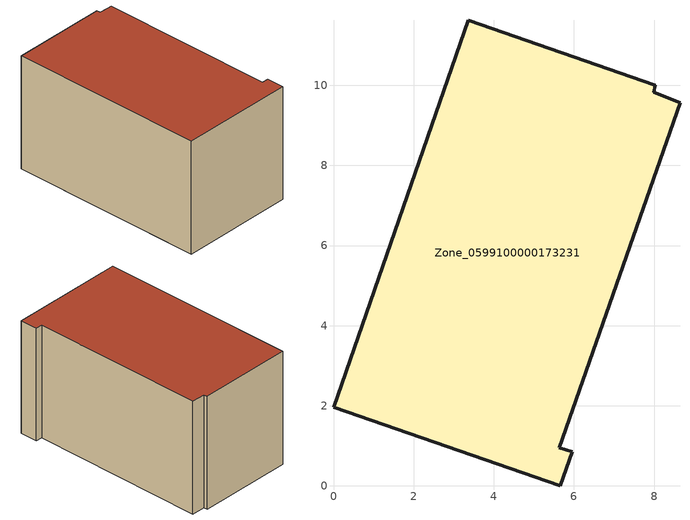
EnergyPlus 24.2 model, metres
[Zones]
Zone_0599100000173231
 floor ground (C_G): 8.65,9.56 5.64,0.96 5.96,0.85 5.66,0 0,1.97 3.36,11.63 8.04,10 7.99,9.82 z0
 wall outside (C_F): 8.04,10 3.36,11.63 0,1.97 5.66,0 5.96,0.85 5.64,0.96 8.65,9.56 7.99,9.82 8.04,10 z0:5.99
 roof outside (C_R): 7.99,9.82 8.04,10 3.36,11.63 0,1.97 5.66,0 5.96,0.85 5.64,0.96 8.65,9.56 z5.99
[BUILDING]
Pand.0599100000173231: North Axis=0; Terrain=City; Loads Convergence Tolerance Value=0.04; Temperature Convergence Tolerance Value=0.4; Solar Distribution=FullExterior; Maximum Number of Warmup Days=25; Minimum Number of Warmup Days=1
[Site:Location]
Rotterdam.The.Hague.AP_ZH_NLD Design_Conditions: Latitude=51.96; Longitude=4.45; Time Zone=1; Elevation=-4.5
[SITE:GROUNDTEMPERATURE:BUILDINGSURFACE]
18, 18, 18, 18, 18, 18, 18, 18, 18, 18, 18, 18
[MATERIAL] Thermal Absorptance=0.9; Solar Absorptance=0.7; Visible Absorptance=0.7
Name | Roughness | Thickness | Conductivity | Density | Specific Heat
G.TC.1992-2005 | MediumSmooth | 0.15 | 0.06 | 540 | 1210
F.TC.1992-2005 | Rough | 0.3 | 0.12 | 1920 | 840
R.TC.1992-2005 | MediumRough | 0.2 | 0.08 | 1500 | 1000
[CONSTRUCTION]
C_G: G.TC.1992-2005
C_F: F.TC.1992-2005
C_R: R.TC.1992-2005
[ZONE]
Zone_0599100000173231: Type=1; Multiplier=1; Ceiling Height=Autocalculate; Volume=Autocalculate; Floor Area=autocalculate; Part of Total Floor Area=Yes
[ZONEINFILTRATION:DESIGNFLOWRATE]
Infil_Zone_0599100000173231: Zone or ZoneList or Space or SpaceList=Zone_0599100000173231; Schedule=AlwaysOn; Design Flow Rate Calculation Method=Flow/Area; Flow Rate per Floor Area=0.0015; Constant Term Coefficient=1; Temperature Term Coefficient=0; Velocity Term Coefficient=0; Velocity Squared Term Coefficient=0
[HVACTEMPLATE:ZONE:IDEALLOADSAIRSYSTEM]
Zone_0599100000173231: Maximum Heating Supply Air Temperature=50; Minimum Cooling Supply Air Temperature=13; Maximum Heating Supply Air Humidity Ratio=0.0156; Minimum Cooling Supply Air Humidity Ratio=0.0077; Heating Limit=NoLimit; Cooling Limit=NoLimit; Dehumidification Control Type=ConstantSensibleHeatRatio; Cooling Sensible Heat Ratio=0.7; Dehumidification Setpoint=60; Humidification Control Type=None; Humidification Setpoint=30; Outdoor Air Method=None; Outdoor Air Flow Rate per Person=0.00944; Outdoor Air Flow Rate per Zone Floor Area=0; Outdoor Air Flow Rate per Zone=0; Demand Controlled Ventilation Type=None; Outdoor Air Economizer Type=NoEconomizer; Heat Recovery Type=None; Sensible Heat Recovery Effectiveness=0.7; Latent Heat Recovery Effectiveness=0.65
[ZONECONTROL:THERMOSTAT]
ThermostatControl_Zone_0599100000173231: Zone or ZoneList=Zone_0599100000173231; Control Type Schedule=DualSetpointControlType; Control 1=Thermostat_Zone_0599100000173231; Temperature Difference Between Cutout And Setpoint=0
[THERMOSTATSETPOINT:DUALSETPOINT]
Thermostat_Zone_0599100000173231: Heating Setpoint Temperature Schedule=HeatingSetpoint_Zone_0599100000173231; Cooling Setpoint Temperature Schedule=CoolingSetpoint_Zone_0599100000173231
[SCHEDULE:COMPACT]
HeatingSetpoint_Zone_0599100000173231: Through: 12/31, For: AllDays, Until: 24:00, 21
CoolingSetpoint_Zone_0599100000173231: Through: 12/31, For: AllDays, Until: 24:00, 24
DualSetpointControlType: Through: 12/31, For: AllDays, Until: 24:00, 4
AlwaysOn: Through: 12/31, For: AllDays, Until: 24:00, 1
